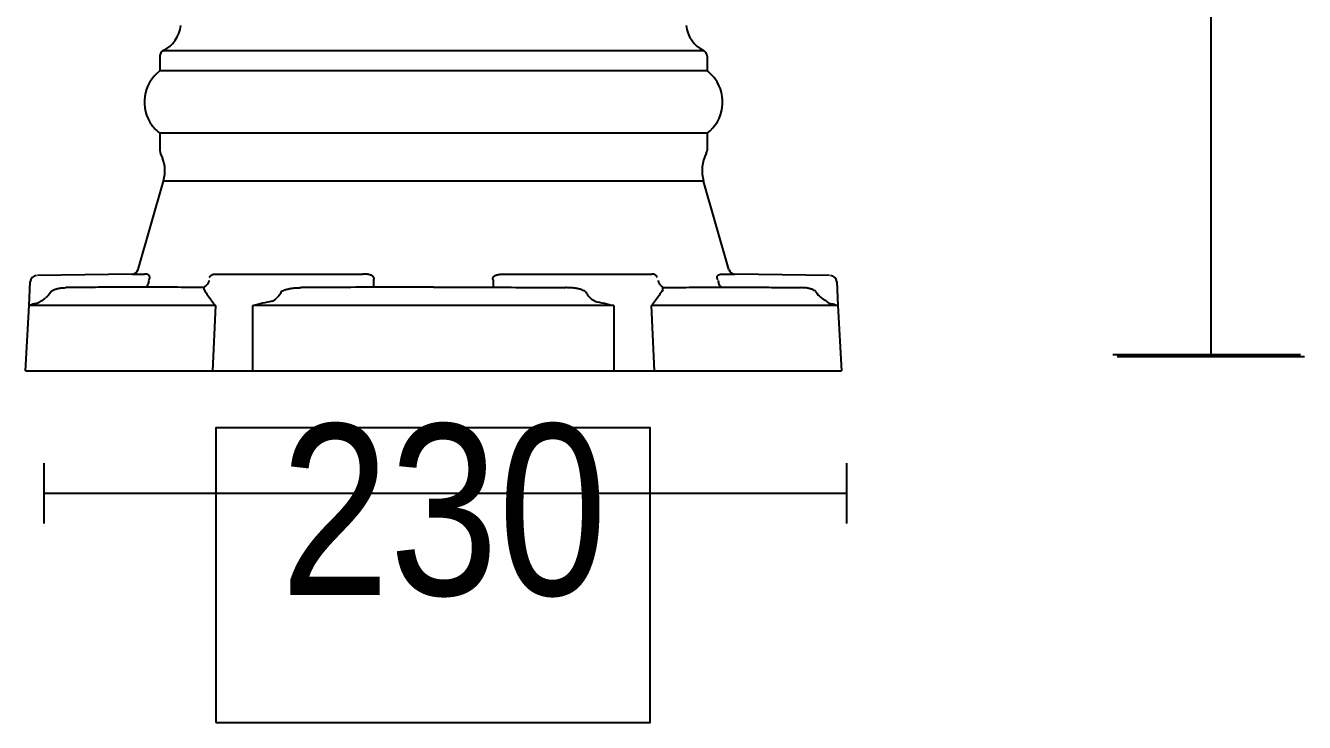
# Model space of a CAD drawing. Extents: x 0 to 84, y 1 to 469.
# Drawn here: x 0.2 to 75.1, y 0.5 to 41.4 of the extents above; entities that cross this region are included whole.
import ezdxf

# ---------------------------------------------------------------- set-up
doc = ezdxf.new("R2010")
doc.units = 0
doc.layers.add('LIVELLO_1', color=160, linetype='Continuous')
doc.styles.add('STD', font='txt')

# ---------------------------------------------------------------- blocks, each defined once
blk = doc.blocks.new('AI9-BLK1')
at = {"layer": 'LIVELLO_1', "color": 7}
for p, q in [((28.079, 23.81), (28.076, -212.768)), ((-33.495, -195.147), (-33.495, -196.005)), ((-33.289, -194.819), (-1.641, -194.819)), ((-1.438, -195.147), (-1.438, -196.005)), ((-1.438, -196.005), (-33.495, -196.005)), ((-1.438, -199.67), (-33.495, -199.67)), ((-33.495, -199.67), (-33.495, -200.675)), ((-1.438, -199.67), (-1.438, -200.675)), ((-34.77, -207.653), (-33.287, -202.47)), ((-1.643, -202.47), (-33.287, -202.47)), ((-0.158, -207.653), (-1.643, -202.47)), ((-35.117, -207.918), (-40.661, -208.012)), ((-35.117, -207.918), (-34.395, -207.918)), ((-30.258, -207.918), (-21.606, -207.918)), ((-20.975, -208.259), (-20.975, -208.69)), ((-13.955, -208.69), (-13.955, -208.259)), ((-13.328, -207.918), (-4.674, -207.918)), ((-0.534, -207.918), (0.187, -207.918)), ((5.729, -208.012), (0.187, -207.918)), ((-41.164, -209.77), (-41.091, -208.365)), ((6.16, -208.365), (6.234, -209.77)), ((-41.365, -213.587), (-41.164, -209.77)), ((-30.245, -209.77), (-41.164, -209.77)), ((-30.245, -209.77), (-30.42, -213.587)), ((-17.466, -209.77), (-28.042, -209.77)), ((-28.042, -213.587), (-28.042, -209.77)), ((-6.892, -209.77), (-17.466, -209.77)), ((-6.892, -209.77), (-6.892, -213.587)), ((-4.512, -213.587), (-4.683, -209.77)), ((6.234, -209.77), (-4.683, -209.77)), ((6.234, -209.77), (6.434, -213.587)), ((22.348, -212.628), (33.329, -212.628)), ((22.584, -212.748), (33.565, -212.748)), ((-41.365, -213.587), (-17.466, -213.587)), ((-17.466, -213.587), (6.434, -213.587)), ((-40.302, -219.003), (-40.302, -222.537)), ((6.73, -219.003), (6.73, -222.537)), ((6.73, -220.77), (-40.302, -220.77))]:
    blk.add_line(p, q, dxfattribs=at)
for points in [[(-30.907, -208.711), (-30.95, -208.711), (-30.99, -208.711)], [(-4.025, -208.711), (-3.984, -208.711), (-3.939, -208.711)]]:
    blk.add_lwpolyline(points, dxfattribs=at)
blk.add_lwpolyline([(-30.21, -234.196), (-4.768, -234.196), (-4.768, -216.934), (-30.21, -216.934)], close=True, dxfattribs=at)
for points in [[(-33.289, -194.819), (-32.721, -194.54), (-32.34, -193.986), (-32.277, -193.355)], [(-2.654, -193.355), (-2.59, -193.986), (-2.21, -194.54), (-1.641, -194.819)], [(-33.289, -194.819), (-33.413, -194.879), (-33.495, -195.011), (-33.495, -195.147)], [(-1.438, -195.147), (-1.438, -195.011), (-1.518, -194.879), (-1.641, -194.819)], [(-33.495, -200.675), (-33.495, -200.733), (-33.479, -200.795), (-33.451, -200.846)], [(-1.48, -200.846), (-1.452, -200.795), (-1.438, -200.733), (-1.438, -200.675)], [(-33.287, -202.47), (-33.131, -201.926), (-33.19, -201.344), (-33.451, -200.846)], [(-1.48, -200.846), (-1.742, -201.344), (-1.799, -201.926), (-1.643, -202.47)], [(-40.733, -208.012), (-40.923, -208.017), (-41.08, -208.172), (-41.091, -208.365)], [(-35.117, -207.918), (-34.957, -207.913), (-34.818, -207.805), (-34.77, -207.653)], [(-0.158, -207.653), (-0.113, -207.805), (0.027, -207.913), (0.187, -207.918)], [(6.16, -208.365), (6.151, -208.172), (5.993, -208.017), (5.803, -208.012)]]:
    blk.add_open_spline(points, degree=3, dxfattribs=at)
for points, knots in [([(-33.495, -196.005), (-34.504, -196.764), (-34.709, -198.198), (-33.951, -199.209), (-33.821, -199.384), (-33.668, -199.541), (-33.495, -199.67)], [0, 0, 0, 0, 1, 1, 1, 2, 2, 2, 2]), ([(-1.438, -199.67), (-0.424, -198.909), (-0.221, -197.476), (-0.978, -196.464), (-1.109, -196.291), (-1.262, -196.134), (-1.438, -196.005)], [0, 0, 0, 0, 1, 1, 1, 2, 2, 2, 2]), ([(-34.135, -208.259), (-34.123, -208.238), (-34.109, -208.22), (-34.1, -208.199), (-34.096, -208.179), (-34.085, -208.158), (-34.083, -208.137), (-34.081, -208.121), (-34.083, -208.109), (-34.083, -208.095), (-34.083, -208.084), (-34.089, -208.063), (-34.096, -208.052), (-34.098, -208.042), (-34.1, -208.038), (-34.102, -208.029), (-34.107, -208.026), (-34.112, -208.017), (-34.116, -208.012), (-34.123, -208.003), (-34.13, -208.001), (-34.135, -207.992), (-34.141, -207.987), (-34.147, -207.982), (-34.155, -207.98), (-34.161, -207.976), (-34.166, -207.966), (-34.177, -207.964), (-34.182, -207.959), (-34.19, -207.955), (-34.199, -207.953), (-34.209, -207.946), (-34.225, -207.941), (-34.232, -207.939), (-34.251, -207.934), (-34.263, -207.932), (-34.277, -207.925), (-34.294, -207.92), (-34.312, -207.92), (-34.334, -207.92), (-34.355, -207.918), (-34.374, -207.918), (-34.395, -207.918)], [0, 0, 0, 0, 1, 1, 1, 2, 2, 2, 3, 3, 3, 4, 4, 4, 5, 5, 5, 6, 6, 6, 7, 7, 7, 8, 8, 8, 9, 9, 9, 10, 10, 10, 11, 11, 11, 12, 12, 12, 13, 13, 13, 14, 14, 14, 14]), ([(-34.152, -208.303), (-34.155, -208.338), (-34.155, -208.377), (-34.161, -208.411), (-34.166, -208.446), (-34.177, -208.481), (-34.19, -208.511), (-34.204, -208.545), (-34.225, -208.577), (-34.244, -208.607), (-34.27, -208.635), (-34.303, -208.663), (-34.334, -208.69)], [0, 0, 0, 0, 1, 1, 1, 2, 2, 2, 3, 3, 3, 4, 4, 4, 4]), ([(-30.626, -208.303), (-30.635, -208.326), (-30.639, -208.347), (-30.647, -208.37), (-30.65, -208.391), (-30.654, -208.411), (-30.661, -208.432)], [0, 0, 0, 0, 1, 1, 1, 2, 2, 2, 2]), ([(-30.587, -208.116), (-30.583, -208.1), (-30.571, -208.084), (-30.56, -208.063), (-30.548, -208.052), (-30.538, -208.038), (-30.524, -208.026), (-30.517, -208.012), (-30.508, -208.003), (-30.496, -208.001), (-30.486, -207.992), (-30.477, -207.982), (-30.465, -207.976), (-30.456, -207.976), (-30.451, -207.964), (-30.443, -207.964), (-30.436, -207.959), (-30.429, -207.955), (-30.425, -207.953), (-30.413, -207.946), (-30.402, -207.941), (-30.391, -207.939), (-30.377, -207.934), (-30.366, -207.932), (-30.354, -207.925), (-30.339, -207.925), (-30.323, -207.92), (-30.309, -207.92), (-30.294, -207.918), (-30.271, -207.918), (-30.258, -207.918)], [0, 0, 0, 0, 1, 1, 1, 2, 2, 2, 3, 3, 3, 4, 4, 4, 5, 5, 5, 6, 6, 6, 7, 7, 7, 8, 8, 8, 9, 9, 9, 10, 10, 10, 10]), ([(-20.975, -208.259), (-20.964, -208.238), (-20.952, -208.218), (-20.949, -208.195), (-20.942, -208.174), (-20.942, -208.151), (-20.952, -208.13), (-20.957, -208.116), (-20.964, -208.105), (-20.975, -208.091), (-20.984, -208.077), (-20.994, -208.063), (-21.006, -208.052), (-21.015, -208.042), (-21.027, -208.038), (-21.036, -208.029), (-21.045, -208.026), (-21.058, -208.017), (-21.07, -208.012), (-21.083, -208.003), (-21.095, -208.001), (-21.11, -207.992), (-21.124, -207.987), (-21.135, -207.982), (-21.15, -207.98), (-21.166, -207.976), (-21.178, -207.966), (-21.194, -207.964), (-21.209, -207.959), (-21.225, -207.955), (-21.239, -207.953), (-21.263, -207.946), (-21.286, -207.941), (-21.313, -207.939), (-21.334, -207.934), (-21.363, -207.932), (-21.386, -207.925), (-21.421, -207.92), (-21.457, -207.92), (-21.487, -207.92), (-21.53, -207.918), (-21.568, -207.918), (-21.606, -207.918)], [0, 0, 0, 0, 1, 1, 1, 2, 2, 2, 3, 3, 3, 4, 4, 4, 5, 5, 5, 6, 6, 6, 7, 7, 7, 8, 8, 8, 9, 9, 9, 10, 10, 10, 11, 11, 11, 12, 12, 12, 13, 13, 13, 14, 14, 14, 14]), ([(-13.955, -208.259), (-13.966, -208.238), (-13.979, -208.218), (-13.986, -208.195), (-13.989, -208.174), (-13.989, -208.151), (-13.979, -208.13), (-13.975, -208.116), (-13.966, -208.105), (-13.955, -208.091), (-13.946, -208.077), (-13.937, -208.063), (-13.925, -208.052), (-13.913, -208.042), (-13.903, -208.038), (-13.894, -208.029), (-13.883, -208.026), (-13.873, -208.017), (-13.861, -208.012), (-13.847, -208.003), (-13.835, -208.001), (-13.821, -207.992), (-13.806, -207.987), (-13.795, -207.982), (-13.781, -207.98), (-13.764, -207.976), (-13.75, -207.966), (-13.738, -207.964), (-13.722, -207.959), (-13.705, -207.955), (-13.691, -207.953), (-13.668, -207.946), (-13.644, -207.941), (-13.621, -207.939), (-13.594, -207.934), (-13.571, -207.932), (-13.545, -207.925), (-13.509, -207.92), (-13.474, -207.92), (-13.441, -207.92), (-13.403, -207.918), (-13.362, -207.918), (-13.328, -207.918)], [0, 0, 0, 0, 1, 1, 1, 2, 2, 2, 3, 3, 3, 4, 4, 4, 5, 5, 5, 6, 6, 6, 7, 7, 7, 8, 8, 8, 9, 9, 9, 10, 10, 10, 11, 11, 11, 12, 12, 12, 13, 13, 13, 14, 14, 14, 14]), ([(-4.34, -208.116), (-4.35, -208.1), (-4.359, -208.084), (-4.372, -208.063), (-4.383, -208.052), (-4.392, -208.038), (-4.406, -208.026), (-4.413, -208.012), (-4.426, -208.003), (-4.437, -208.001), (-4.444, -207.992), (-4.453, -207.982), (-4.465, -207.976), (-4.473, -207.976), (-4.48, -207.964), (-4.487, -207.964), (-4.492, -207.959), (-4.501, -207.955), (-4.505, -207.953), (-4.518, -207.946), (-4.53, -207.941), (-4.541, -207.939), (-4.553, -207.934), (-4.565, -207.932), (-4.575, -207.925), (-4.591, -207.925), (-4.605, -207.92), (-4.622, -207.92), (-4.64, -207.918), (-4.659, -207.918), (-4.674, -207.918)], [0, 0, 0, 0, 1, 1, 1, 2, 2, 2, 3, 3, 3, 4, 4, 4, 5, 5, 5, 6, 6, 6, 7, 7, 7, 8, 8, 8, 9, 9, 9, 10, 10, 10, 10]), ([(-4.305, -208.303), (-4.298, -208.326), (-4.293, -208.347), (-4.289, -208.37), (-4.282, -208.391), (-4.275, -208.411), (-4.27, -208.432)], [0, 0, 0, 0, 1, 1, 1, 2, 2, 2, 2]), ([(-0.793, -208.259), (-0.807, -208.238), (-0.821, -208.22), (-0.831, -208.199), (-0.84, -208.179), (-0.845, -208.158), (-0.847, -208.137), (-0.847, -208.121), (-0.847, -208.109), (-0.847, -208.095), (-0.847, -208.084), (-0.843, -208.063), (-0.836, -208.052), (-0.836, -208.042), (-0.831, -208.038), (-0.826, -208.029), (-0.821, -208.026), (-0.818, -208.017), (-0.814, -208.012), (-0.807, -208.003), (-0.802, -208.001), (-0.793, -207.992), (-0.791, -207.987), (-0.784, -207.982), (-0.777, -207.98), (-0.769, -207.976), (-0.764, -207.966), (-0.755, -207.964), (-0.748, -207.959), (-0.739, -207.955), (-0.732, -207.953), (-0.722, -207.946), (-0.705, -207.941), (-0.696, -207.939), (-0.68, -207.934), (-0.67, -207.932), (-0.654, -207.925), (-0.637, -207.92), (-0.618, -207.92), (-0.597, -207.92), (-0.575, -207.918), (-0.554, -207.918), (-0.534, -207.918)], [0, 0, 0, 0, 1, 1, 1, 2, 2, 2, 3, 3, 3, 4, 4, 4, 5, 5, 5, 6, 6, 6, 7, 7, 7, 8, 8, 8, 9, 9, 9, 10, 10, 10, 11, 11, 11, 12, 12, 12, 13, 13, 13, 14, 14, 14, 14]), ([(-0.779, -208.303), (-0.779, -208.338), (-0.773, -208.377), (-0.769, -208.411), (-0.764, -208.446), (-0.753, -208.481), (-0.743, -208.511), (-0.727, -208.545), (-0.705, -208.577), (-0.685, -208.607), (-0.66, -208.635), (-0.627, -208.663), (-0.597, -208.69)], [0, 0, 0, 0, 1, 1, 1, 2, 2, 2, 3, 3, 3, 4, 4, 4, 4]), ([(-39.868, -208.949), (-39.915, -209.018), (-39.96, -209.085), (-40.016, -209.152), (-40.071, -209.21), (-40.134, -209.267), (-40.194, -209.318)], [0, 0, 0, 0, 1, 1, 1, 2, 2, 2, 2]), ([(-39.868, -208.949), (-39.837, -208.924), (-39.804, -208.893), (-39.771, -208.873), (-39.737, -208.852), (-39.7, -208.836), (-39.667, -208.824), (-39.638, -208.815), (-39.613, -208.806), (-39.584, -208.799), (-39.556, -208.785), (-39.53, -208.78), (-39.502, -208.771), (-39.466, -208.769), (-39.435, -208.76), (-39.399, -208.748), (-39.37, -208.744), (-39.334, -208.741), (-39.3, -208.732), (-39.253, -208.727), (-39.207, -208.72), (-39.162, -208.72), (-39.1, -208.716), (-39.048, -208.716), (-38.998, -208.711)], [0, 0, 0, 0, 1, 1, 1, 2, 2, 2, 3, 3, 3, 4, 4, 4, 5, 5, 5, 6, 6, 6, 7, 7, 7, 8, 8, 8, 8]), ([(-34.334, -208.69), (-34.632, -208.684), (-34.932, -208.684), (-35.229, -208.69), (-35.229, -208.69), (-36.16, -208.69), (-36.16, -208.69), (-36.584, -208.69), (-37.01, -208.695), (-37.432, -208.697), (-37.957, -208.702), (-38.477, -208.707), (-38.998, -208.711)], [0, 0, 0, 0, 1, 1, 1, 2, 2, 2, 3, 3, 3, 4, 4, 4, 4]), ([(-30.99, -208.711), (-31.549, -208.702), (-32.106, -208.697), (-32.665, -208.695), (-33.219, -208.69), (-33.776, -208.69), (-34.334, -208.69)], [0, 0, 0, 0, 1, 1, 1, 2, 2, 2, 2]), ([(-30.661, -208.432), (-30.695, -208.485), (-30.725, -208.531), (-30.767, -208.577), (-30.81, -208.624), (-30.867, -208.663), (-30.918, -208.702)], [0, 0, 0, 0, 1, 1, 1, 2, 2, 2, 2]), ([(-30.895, -208.852), (-30.898, -208.831), (-30.902, -208.806), (-30.902, -208.785), (-30.909, -208.76), (-30.909, -208.732), (-30.907, -208.711)], [0, 0, 0, 0, 1, 1, 1, 2, 2, 2, 2]), ([(-30.895, -208.852), (-30.754, -209.064), (-30.614, -209.276), (-30.465, -209.475), (-30.391, -209.574), (-30.321, -209.675), (-30.245, -209.77)], [0, 0, 0, 0, 1, 1, 1, 2, 2, 2, 2]), ([(-26.379, -208.949), (-26.417, -209.016), (-26.45, -209.085), (-26.495, -209.145), (-26.539, -209.21), (-26.591, -209.267), (-26.646, -209.318)], [0, 0, 0, 0, 1, 1, 1, 2, 2, 2, 2]), ([(-26.379, -208.949), (-26.332, -208.919), (-26.289, -208.889), (-26.242, -208.873), (-26.202, -208.85), (-26.154, -208.836), (-26.109, -208.824), (-26.072, -208.81), (-26.039, -208.806), (-26.003, -208.799), (-25.965, -208.785), (-25.931, -208.78), (-25.895, -208.771), (-25.85, -208.769), (-25.805, -208.76), (-25.758, -208.748), (-25.715, -208.744), (-25.67, -208.741), (-25.623, -208.732), (-25.562, -208.727), (-25.496, -208.72), (-25.432, -208.72), (-25.361, -208.716), (-25.288, -208.716), (-25.217, -208.711)], [0, 0, 0, 0, 1, 1, 1, 2, 2, 2, 3, 3, 3, 4, 4, 4, 5, 5, 5, 6, 6, 6, 7, 7, 7, 8, 8, 8, 8]), ([(-20.975, -208.69), (-21.681, -208.695), (-22.39, -208.695), (-23.096, -208.702), (-23.802, -208.702), (-24.509, -208.707), (-25.217, -208.711)], [0, 0, 0, 0, 1, 1, 1, 2, 2, 2, 2]), ([(-17.466, -208.684), (-17.466, -208.684), (-17.466, -208.684), (-17.466, -208.684), (-17.466, -208.684), (-17.468, -208.684), (-17.468, -208.684), (-17.468, -208.684), (-17.47, -208.684), (-17.47, -208.684), (-17.47, -208.684), (-17.473, -208.684), (-17.473, -208.684), (-17.473, -208.684), (-17.475, -208.684), (-17.475, -208.684), (-17.475, -208.684), (-17.48, -208.684), (-17.48, -208.684), (-17.48, -208.684), (-17.482, -208.684), (-17.482, -208.684), (-17.482, -208.684), (-17.486, -208.684), (-17.486, -208.684), (-17.486, -208.684), (-17.491, -208.684), (-17.491, -208.684), (-17.491, -208.684), (-17.496, -208.684), (-17.496, -208.684), (-17.496, -208.684), (-17.503, -208.684), (-17.503, -208.684), (-17.503, -208.684), (-17.513, -208.684), (-17.513, -208.684), (-17.513, -208.684), (-17.518, -208.684), (-17.518, -208.684), (-17.518, -208.684), (-17.527, -208.684), (-17.527, -208.684), (-17.527, -208.684), (-17.531, -208.684), (-17.531, -208.684), (-17.531, -208.684), (-17.541, -208.684), (-17.541, -208.684), (-17.541, -208.684), (-17.548, -208.684), (-17.548, -208.684), (-17.548, -208.684), (-17.558, -208.684), (-17.558, -208.684), (-17.558, -208.684), (-17.567, -208.684), (-17.567, -208.684), (-17.567, -208.684), (-17.579, -208.684), (-17.579, -208.684), (-17.579, -208.684), (-17.586, -208.684), (-17.586, -208.684), (-17.586, -208.684), (-17.595, -208.684), (-17.595, -208.684), (-17.595, -208.684), (-17.605, -208.684), (-17.605, -208.684), (-17.605, -208.684), (-17.619, -208.684), (-17.619, -208.684), (-17.619, -208.684), (-17.633, -208.684), (-17.633, -208.684), (-17.633, -208.684), (-17.642, -208.684), (-17.642, -208.684), (-17.642, -208.684), (-17.651, -208.684), (-17.651, -208.684), (-17.651, -208.684), (-17.664, -208.684), (-17.664, -208.684), (-17.664, -208.684), (-17.678, -208.684), (-17.678, -208.684), (-17.678, -208.684), (-17.689, -208.684), (-17.689, -208.684), (-17.689, -208.684), (-17.704, -208.684), (-17.704, -208.684), (-17.704, -208.684), (-17.718, -208.684), (-17.718, -208.684), (-17.718, -208.684), (-17.73, -208.684), (-17.73, -208.684), (-17.73, -208.684), (-17.746, -208.684), (-17.746, -208.684), (-17.746, -208.684), (-17.761, -208.684), (-17.761, -208.684), (-17.761, -208.684), (-17.772, -208.684), (-17.772, -208.684), (-17.772, -208.684), (-17.789, -208.684), (-17.789, -208.684), (-17.789, -208.684), (-17.804, -208.684), (-17.804, -208.684), (-17.804, -208.684), (-17.82, -208.684), (-17.82, -208.684), (-17.82, -208.684), (-17.831, -208.684), (-17.831, -208.684), (-17.831, -208.684), (-17.847, -208.684), (-17.847, -208.684), (-17.847, -208.684), (-17.865, -208.684), (-17.865, -208.684), (-17.865, -208.684), (-17.876, -208.684), (-17.876, -208.684), (-17.876, -208.684), (-17.892, -208.684), (-17.892, -208.684), (-17.892, -208.684), (-17.907, -208.684), (-17.907, -208.684), (-17.907, -208.684), (-17.923, -208.684), (-17.923, -208.684), (-17.923, -208.684), (-17.942, -208.684), (-17.942, -208.684), (-17.942, -208.684), (-17.957, -208.684), (-17.957, -208.684), (-17.957, -208.684), (-17.973, -208.684), (-17.973, -208.684), (-17.973, -208.684), (-17.989, -208.684), (-17.989, -208.684), (-17.989, -208.684), (-18.006, -208.684), (-18.006, -208.684), (-18.006, -208.684), (-18.023, -208.684), (-18.023, -208.684), (-18.023, -208.684), (-18.037, -208.684), (-18.037, -208.684), (-18.037, -208.684), (-18.054, -208.684), (-18.054, -208.684), (-18.054, -208.684), (-18.068, -208.684), (-18.068, -208.684), (-18.068, -208.684), (-18.086, -208.684), (-18.086, -208.684), (-18.086, -208.684), (-18.103, -208.684), (-18.103, -208.684), (-18.103, -208.684), (-18.12, -208.684), (-18.12, -208.684), (-18.12, -208.684), (-18.136, -208.684), (-18.136, -208.684), (-18.136, -208.684), (-18.153, -208.684), (-18.153, -208.684), (-18.153, -208.684), (-18.167, -208.684), (-18.167, -208.684), (-18.167, -208.684), (-18.221, -208.684), (-18.221, -208.684), (-18.221, -208.684), (-18.273, -208.684), (-18.273, -208.684), (-18.273, -208.684), (-18.323, -208.684), (-18.323, -208.684), (-18.323, -208.684), (-18.372, -208.684), (-18.372, -208.684), (-18.372, -208.684), (-18.424, -208.684), (-18.424, -208.684), (-18.438, -208.684), (-18.455, -208.69), (-18.471, -208.69), (-18.471, -208.69), (-18.521, -208.69), (-18.521, -208.69), (-18.521, -208.69), (-18.57, -208.69), (-18.57, -208.69), (-18.57, -208.69), (-18.62, -208.69), (-18.62, -208.69), (-18.62, -208.69), (-18.667, -208.69), (-18.667, -208.69), (-18.667, -208.69), (-18.717, -208.69), (-18.717, -208.69), (-18.717, -208.69), (-18.767, -208.69), (-18.767, -208.69), (-18.767, -208.69), (-18.814, -208.69), (-18.814, -208.69), (-18.814, -208.69), (-18.859, -208.69), (-18.859, -208.69), (-18.859, -208.69), (-18.913, -208.69), (-18.913, -208.69), (-18.913, -208.69), (-18.96, -208.69), (-18.96, -208.69), (-18.96, -208.69), (-19.005, -208.69), (-19.005, -208.69), (-19.005, -208.69), (-19.057, -208.69), (-19.057, -208.69), (-19.057, -208.69), (-19.104, -208.69), (-19.104, -208.69), (-19.104, -208.69), (-19.154, -208.69), (-19.154, -208.69), (-19.154, -208.69), (-19.206, -208.69), (-19.206, -208.69), (-19.206, -208.69), (-19.253, -208.69), (-19.253, -208.69), (-19.253, -208.69), (-19.303, -208.69), (-19.303, -208.69), (-19.303, -208.69), (-19.355, -208.69), (-19.355, -208.69), (-19.355, -208.69), (-19.404, -208.69), (-19.404, -208.69), (-19.404, -208.69), (-19.456, -208.69), (-19.456, -208.69), (-19.456, -208.69), (-19.485, -208.69), (-19.485, -208.69), (-19.485, -208.69), (-19.51, -208.69), (-19.51, -208.69), (-19.51, -208.69), (-19.539, -208.69), (-19.539, -208.69), (-19.539, -208.69), (-19.569, -208.69), (-19.569, -208.69), (-19.569, -208.69), (-19.596, -208.69), (-19.596, -208.69), (-19.596, -208.69), (-19.627, -208.69), (-19.627, -208.69), (-19.627, -208.69), (-19.652, -208.69), (-19.652, -208.69), (-19.652, -208.69), (-19.683, -208.69), (-19.683, -208.69), (-19.683, -208.69), (-19.706, -208.69), (-19.706, -208.69), (-19.706, -208.69), (-19.738, -208.69), (-19.738, -208.69), (-19.738, -208.69), (-19.768, -208.69), (-19.768, -208.69), (-19.768, -208.69), (-19.794, -208.69), (-19.794, -208.69), (-19.794, -208.69), (-19.823, -208.69), (-19.823, -208.69), (-19.823, -208.69), (-19.851, -208.69), (-19.851, -208.69), (-19.851, -208.69), (-19.882, -208.69), (-19.882, -208.69), (-19.882, -208.69), (-19.909, -208.69), (-19.909, -208.69), (-19.909, -208.69), (-19.938, -208.69), (-19.938, -208.69), (-19.938, -208.69), (-19.967, -208.69), (-19.967, -208.69), (-19.967, -208.69), (-19.995, -208.69), (-19.995, -208.69), (-19.995, -208.69), (-20.021, -208.69), (-20.021, -208.69), (-20.021, -208.69), (-20.054, -208.69), (-20.054, -208.69), (-20.054, -208.69), (-20.078, -208.69), (-20.078, -208.69), (-20.078, -208.69), (-20.108, -208.69), (-20.108, -208.69), (-20.108, -208.69), (-20.137, -208.69), (-20.137, -208.69), (-20.137, -208.69), (-20.163, -208.69), (-20.163, -208.69), (-20.163, -208.69), (-20.191, -208.69), (-20.191, -208.69), (-20.191, -208.69), (-20.22, -208.69), (-20.22, -208.69), (-20.22, -208.69), (-20.245, -208.69), (-20.245, -208.69), (-20.245, -208.69), (-20.272, -208.69), (-20.272, -208.69), (-20.272, -208.69), (-20.299, -208.69), (-20.299, -208.69), (-20.299, -208.69), (-20.326, -208.69), (-20.326, -208.69), (-20.326, -208.69), (-20.351, -208.69), (-20.351, -208.69), (-20.351, -208.69), (-20.378, -208.69), (-20.378, -208.69), (-20.378, -208.69), (-20.403, -208.69), (-20.403, -208.69), (-20.403, -208.69), (-20.43, -208.69), (-20.43, -208.69), (-20.43, -208.69), (-20.455, -208.69), (-20.455, -208.69), (-20.455, -208.69), (-20.479, -208.69), (-20.479, -208.69), (-20.479, -208.69), (-20.508, -208.69), (-20.508, -208.69), (-20.508, -208.69), (-20.531, -208.69), (-20.531, -208.69), (-20.531, -208.69), (-20.554, -208.69), (-20.554, -208.69), (-20.554, -208.69), (-20.578, -208.69), (-20.578, -208.69), (-20.578, -208.69), (-20.604, -208.69), (-20.604, -208.69), (-20.604, -208.69), (-20.626, -208.69), (-20.626, -208.69), (-20.626, -208.69), (-20.649, -208.69), (-20.649, -208.69), (-20.649, -208.69), (-20.671, -208.69), (-20.671, -208.69), (-20.671, -208.69), (-20.694, -208.69), (-20.694, -208.69), (-20.694, -208.69), (-20.718, -208.69), (-20.718, -208.69), (-20.718, -208.69), (-20.736, -208.69), (-20.736, -208.69), (-20.736, -208.69), (-20.758, -208.69), (-20.758, -208.69), (-20.758, -208.69), (-20.779, -208.69), (-20.779, -208.69), (-20.779, -208.69), (-20.8, -208.69), (-20.8, -208.69), (-20.8, -208.69), (-20.819, -208.69), (-20.819, -208.69), (-20.819, -208.69), (-20.838, -208.69), (-20.838, -208.69), (-20.838, -208.69), (-20.857, -208.69), (-20.857, -208.69), (-20.857, -208.69), (-20.876, -208.69), (-20.876, -208.69), (-20.876, -208.69), (-20.892, -208.69), (-20.892, -208.69), (-20.892, -208.69), (-20.912, -208.69), (-20.912, -208.69), (-20.912, -208.69), (-20.928, -208.69), (-20.928, -208.69), (-20.928, -208.69), (-20.942, -208.69), (-20.942, -208.69), (-20.942, -208.69), (-20.957, -208.69), (-20.957, -208.69), (-20.957, -208.69), (-20.975, -208.69), (-20.975, -208.69)], [0, 0, 0, 0, 1, 1, 1, 2, 2, 2, 3, 3, 3, 4, 4, 4, 5, 5, 5, 6, 6, 6, 7, 7, 7, 8, 8, 8, 9, 9, 9, 10, 10, 10, 11, 11, 11, 12, 12, 12, 13, 13, 13, 14, 14, 14, 15, 15, 15, 16, 16, 16, 17, 17, 17, 18, 18, 18, 19, 19, 19, 20, 20, 20, 21, 21, 21, 22, 22, 22, 23, 23, 23, 24, 24, 24, 25, 25, 25, 26, 26, 26, 27, 27, 27, 28, 28, 28, 29, 29, 29, 30, 30, 30, 31, 31, 31, 32, 32, 32, 33, 33, 33, 34, 34, 34, 35, 35, 35, 36, 36, 36, 37, 37, 37, 38, 38, 38, 39, 39, 39, 40, 40, 40, 41, 41, 41, 42, 42, 42, 43, 43, 43, 44, 44, 44, 45, 45, 45, 46, 46, 46, 47, 47, 47, 48, 48, 48, 49, 49, 49, 50, 50, 50, 51, 51, 51, 52, 52, 52, 53, 53, 53, 54, 54, 54, 55, 55, 55, 56, 56, 56, 57, 57, 57, 58, 58, 58, 59, 59, 59, 60, 60, 60, 61, 61, 61, 62, 62, 62, 63, 63, 63, 64, 64, 64, 65, 65, 65, 66, 66, 66, 67, 67, 67, 68, 68, 68, 69, 69, 69, 70, 70, 70, 71, 71, 71, 72, 72, 72, 73, 73, 73, 74, 74, 74, 75, 75, 75, 76, 76, 76, 77, 77, 77, 78, 78, 78, 79, 79, 79, 80, 80, 80, 81, 81, 81, 82, 82, 82, 83, 83, 83, 84, 84, 84, 85, 85, 85, 86, 86, 86, 87, 87, 87, 88, 88, 88, 89, 89, 89, 90, 90, 90, 91, 91, 91, 92, 92, 92, 93, 93, 93, 94, 94, 94, 95, 95, 95, 96, 96, 96, 97, 97, 97, 98, 98, 98, 99, 99, 99, 100, 100, 100, 101, 101, 101, 102, 102, 102, 103, 103, 103, 104, 104, 104, 105, 105, 105, 106, 106, 106, 107, 107, 107, 108, 108, 108, 109, 109, 109, 110, 110, 110, 111, 111, 111, 112, 112, 112, 113, 113, 113, 114, 114, 114, 115, 115, 115, 116, 116, 116, 117, 117, 117, 118, 118, 118, 119, 119, 119, 120, 120, 120, 121, 121, 121, 122, 122, 122, 123, 123, 123, 124, 124, 124, 125, 125, 125, 126, 126, 126, 127, 127, 127, 128, 128, 128, 129, 129, 129, 130, 130, 130, 131, 131, 131, 132, 132, 132, 133, 133, 133, 134, 134, 134, 135, 135, 135, 136, 136, 136, 137, 137, 137, 138, 138, 138, 139, 139, 139, 140, 140, 140, 141, 141, 141, 142, 142, 142, 143, 143, 143, 144, 144, 144, 145, 145, 145, 146, 146, 146, 147, 147, 147, 148, 148, 148, 148]), ([(-17.466, -208.684), (-17.466, -208.684), (-17.466, -208.684), (-17.466, -208.684), (-17.466, -208.684), (-17.463, -208.684), (-17.463, -208.684), (-17.463, -208.684), (-17.461, -208.684), (-17.461, -208.684), (-17.461, -208.684), (-17.453, -208.684), (-17.453, -208.684), (-17.453, -208.684), (-17.451, -208.684), (-17.451, -208.684), (-17.451, -208.684), (-17.448, -208.684), (-17.448, -208.684), (-17.448, -208.684), (-17.444, -208.684), (-17.444, -208.684), (-17.444, -208.684), (-17.439, -208.684), (-17.439, -208.684), (-17.439, -208.684), (-17.435, -208.684), (-17.435, -208.684), (-17.435, -208.684), (-17.428, -208.684), (-17.428, -208.684), (-17.428, -208.684), (-17.421, -208.684), (-17.421, -208.684), (-17.421, -208.684), (-17.416, -208.684), (-17.416, -208.684), (-17.416, -208.684), (-17.409, -208.684), (-17.409, -208.684), (-17.409, -208.684), (-17.397, -208.684), (-17.397, -208.684), (-17.397, -208.684), (-17.392, -208.684), (-17.392, -208.684), (-17.392, -208.684), (-17.383, -208.684), (-17.383, -208.684), (-17.383, -208.684), (-17.373, -208.684), (-17.373, -208.684), (-17.373, -208.684), (-17.364, -208.684), (-17.364, -208.684), (-17.364, -208.684), (-17.356, -208.684), (-17.356, -208.684), (-17.356, -208.684), (-17.345, -208.684), (-17.345, -208.684), (-17.345, -208.684), (-17.338, -208.684), (-17.338, -208.684), (-17.338, -208.684), (-17.324, -208.684), (-17.324, -208.684), (-17.324, -208.684), (-17.312, -208.684), (-17.312, -208.684), (-17.312, -208.684), (-17.3, -208.684), (-17.3, -208.684), (-17.3, -208.684), (-17.288, -208.684), (-17.288, -208.684), (-17.288, -208.684), (-17.279, -208.684), (-17.279, -208.684), (-17.279, -208.684), (-17.265, -208.684), (-17.265, -208.684), (-17.265, -208.684), (-17.252, -208.684), (-17.252, -208.684), (-17.252, -208.684), (-17.243, -208.684), (-17.243, -208.684), (-17.243, -208.684), (-17.227, -208.684), (-17.227, -208.684), (-17.227, -208.684), (-17.213, -208.684), (-17.213, -208.684), (-17.213, -208.684), (-17.201, -208.684), (-17.201, -208.684), (-17.201, -208.684), (-17.182, -208.684), (-17.182, -208.684), (-17.182, -208.684), (-17.171, -208.684), (-17.171, -208.684), (-17.171, -208.684), (-17.156, -208.684), (-17.156, -208.684), (-17.156, -208.684), (-17.142, -208.684), (-17.142, -208.684), (-17.142, -208.684), (-17.128, -208.684), (-17.128, -208.684), (-17.128, -208.684), (-17.114, -208.684), (-17.114, -208.684), (-17.114, -208.684), (-17.099, -208.684), (-17.099, -208.684), (-17.099, -208.684), (-17.085, -208.684), (-17.085, -208.684), (-17.085, -208.684), (-17.071, -208.684), (-17.071, -208.684), (-17.071, -208.684), (-17.052, -208.684), (-17.052, -208.684), (-17.052, -208.684), (-17.038, -208.684), (-17.038, -208.684), (-17.038, -208.684), (-17.024, -208.684), (-17.024, -208.684), (-17.024, -208.684), (-17.007, -208.684), (-17.007, -208.684), (-17.007, -208.684), (-16.993, -208.684), (-16.993, -208.684), (-16.993, -208.684), (-16.974, -208.684), (-16.974, -208.684), (-16.974, -208.684), (-16.957, -208.684), (-16.957, -208.684), (-16.957, -208.684), (-16.941, -208.684), (-16.941, -208.684), (-16.941, -208.684), (-16.922, -208.684), (-16.922, -208.684), (-16.922, -208.684), (-16.907, -208.684), (-16.907, -208.684), (-16.907, -208.684), (-16.894, -208.684), (-16.894, -208.684), (-16.894, -208.684), (-16.878, -208.684), (-16.878, -208.684), (-16.878, -208.684), (-16.863, -208.684), (-16.863, -208.684), (-16.863, -208.684), (-16.844, -208.684), (-16.844, -208.684), (-16.844, -208.684), (-16.83, -208.684), (-16.83, -208.684), (-16.83, -208.684), (-16.811, -208.684), (-16.811, -208.684), (-16.811, -208.684), (-16.792, -208.684), (-16.792, -208.684), (-16.792, -208.684), (-16.778, -208.684), (-16.778, -208.684), (-16.778, -208.684), (-16.761, -208.684), (-16.761, -208.684), (-16.761, -208.684), (-16.709, -208.684), (-16.709, -208.684), (-16.709, -208.684), (-16.657, -208.684), (-16.657, -208.684), (-16.657, -208.684), (-16.608, -208.684), (-16.608, -208.684), (-16.608, -208.684), (-16.558, -208.684), (-16.558, -208.684), (-16.558, -208.684), (-16.506, -208.684), (-16.506, -208.684), (-16.492, -208.684), (-16.476, -208.69), (-16.461, -208.69), (-16.461, -208.69), (-16.409, -208.69), (-16.409, -208.69), (-16.409, -208.69), (-16.362, -208.69), (-16.362, -208.69), (-16.362, -208.69), (-16.308, -208.69), (-16.308, -208.69), (-16.308, -208.69), (-16.263, -208.69), (-16.263, -208.69), (-16.263, -208.69), (-16.216, -208.69), (-16.216, -208.69), (-16.216, -208.69), (-16.164, -208.69), (-16.164, -208.69), (-16.164, -208.69), (-16.116, -208.69), (-16.116, -208.69), (-16.116, -208.69), (-16.069, -208.69), (-16.069, -208.69), (-16.069, -208.69), (-16.02, -208.69), (-16.02, -208.69), (-16.02, -208.69), (-15.97, -208.69), (-15.97, -208.69), (-15.97, -208.69), (-15.925, -208.69), (-15.925, -208.69), (-15.925, -208.69), (-15.875, -208.69), (-15.875, -208.69), (-15.875, -208.69), (-15.823, -208.69), (-15.823, -208.69), (-15.823, -208.69), (-15.776, -208.69), (-15.776, -208.69), (-15.776, -208.69), (-15.724, -208.69), (-15.724, -208.69), (-15.724, -208.69), (-15.677, -208.69), (-15.677, -208.69), (-15.677, -208.69), (-15.627, -208.69), (-15.627, -208.69), (-15.627, -208.69), (-15.575, -208.69), (-15.575, -208.69), (-15.575, -208.69), (-15.526, -208.69), (-15.526, -208.69), (-15.526, -208.69), (-15.476, -208.69), (-15.476, -208.69), (-15.476, -208.69), (-15.446, -208.69), (-15.446, -208.69), (-15.446, -208.69), (-15.42, -208.69), (-15.42, -208.69), (-15.42, -208.69), (-15.394, -208.69), (-15.394, -208.69), (-15.394, -208.69), (-15.361, -208.69), (-15.361, -208.69), (-15.361, -208.69), (-15.334, -208.69), (-15.334, -208.69), (-15.334, -208.69), (-15.307, -208.69), (-15.307, -208.69), (-15.307, -208.69), (-15.278, -208.69), (-15.278, -208.69), (-15.278, -208.69), (-15.25, -208.69), (-15.25, -208.69), (-15.25, -208.69), (-15.221, -208.69), (-15.221, -208.69), (-15.221, -208.69), (-15.19, -208.69), (-15.19, -208.69), (-15.19, -208.69), (-15.163, -208.69), (-15.163, -208.69), (-15.163, -208.69), (-15.136, -208.69), (-15.136, -208.69), (-15.136, -208.69), (-15.108, -208.69), (-15.108, -208.69), (-15.108, -208.69), (-15.077, -208.69), (-15.077, -208.69), (-15.077, -208.69), (-15.05, -208.69), (-15.05, -208.69), (-15.05, -208.69), (-15.023, -208.69), (-15.023, -208.69), (-15.023, -208.69), (-14.992, -208.69), (-14.992, -208.69), (-14.992, -208.69), (-14.967, -208.69), (-14.967, -208.69), (-14.967, -208.69), (-14.936, -208.69), (-14.936, -208.69), (-14.936, -208.69), (-14.91, -208.69), (-14.91, -208.69), (-14.91, -208.69), (-14.879, -208.69), (-14.879, -208.69), (-14.879, -208.69), (-14.851, -208.69), (-14.851, -208.69), (-14.851, -208.69), (-14.825, -208.69), (-14.825, -208.69), (-14.825, -208.69), (-14.794, -208.69), (-14.794, -208.69), (-14.794, -208.69), (-14.768, -208.69), (-14.768, -208.69), (-14.768, -208.69), (-14.742, -208.69), (-14.742, -208.69), (-14.742, -208.69), (-14.714, -208.69), (-14.714, -208.69), (-14.714, -208.69), (-14.683, -208.69), (-14.683, -208.69), (-14.683, -208.69), (-14.66, -208.69), (-14.66, -208.69), (-14.66, -208.69), (-14.631, -208.69), (-14.631, -208.69), (-14.631, -208.69), (-14.606, -208.69), (-14.606, -208.69), (-14.606, -208.69), (-14.577, -208.69), (-14.577, -208.69), (-14.577, -208.69), (-14.55, -208.69), (-14.55, -208.69), (-14.55, -208.69), (-14.525, -208.69), (-14.525, -208.69), (-14.525, -208.69), (-14.501, -208.69), (-14.501, -208.69), (-14.501, -208.69), (-14.475, -208.69), (-14.475, -208.69), (-14.475, -208.69), (-14.449, -208.69), (-14.449, -208.69), (-14.449, -208.69), (-14.423, -208.69), (-14.423, -208.69), (-14.423, -208.69), (-14.397, -208.69), (-14.397, -208.69), (-14.397, -208.69), (-14.378, -208.69), (-14.378, -208.69), (-14.378, -208.69), (-14.352, -208.69), (-14.352, -208.69), (-14.352, -208.69), (-14.329, -208.69), (-14.329, -208.69), (-14.329, -208.69), (-14.305, -208.69), (-14.305, -208.69), (-14.305, -208.69), (-14.281, -208.69), (-14.281, -208.69), (-14.281, -208.69), (-14.261, -208.69), (-14.261, -208.69), (-14.261, -208.69), (-14.237, -208.69), (-14.237, -208.69), (-14.237, -208.69), (-14.216, -208.69), (-14.216, -208.69), (-14.216, -208.69), (-14.196, -208.69), (-14.196, -208.69), (-14.196, -208.69), (-14.173, -208.69), (-14.173, -208.69), (-14.173, -208.69), (-14.151, -208.69), (-14.151, -208.69), (-14.151, -208.69), (-14.133, -208.69), (-14.133, -208.69), (-14.133, -208.69), (-14.112, -208.69), (-14.112, -208.69), (-14.112, -208.69), (-14.09, -208.69), (-14.09, -208.69), (-14.09, -208.69), (-14.074, -208.69), (-14.074, -208.69), (-14.074, -208.69), (-14.054, -208.69), (-14.054, -208.69), (-14.054, -208.69), (-14.04, -208.69), (-14.04, -208.69), (-14.04, -208.69), (-14.02, -208.69), (-14.02, -208.69), (-14.02, -208.69), (-14.002, -208.69), (-14.002, -208.69), (-14.002, -208.69), (-13.989, -208.69), (-13.989, -208.69), (-13.989, -208.69), (-13.972, -208.69), (-13.972, -208.69), (-13.972, -208.69), (-13.955, -208.69), (-13.955, -208.69)], [0, 0, 0, 0, 1, 1, 1, 2, 2, 2, 3, 3, 3, 4, 4, 4, 5, 5, 5, 6, 6, 6, 7, 7, 7, 8, 8, 8, 9, 9, 9, 10, 10, 10, 11, 11, 11, 12, 12, 12, 13, 13, 13, 14, 14, 14, 15, 15, 15, 16, 16, 16, 17, 17, 17, 18, 18, 18, 19, 19, 19, 20, 20, 20, 21, 21, 21, 22, 22, 22, 23, 23, 23, 24, 24, 24, 25, 25, 25, 26, 26, 26, 27, 27, 27, 28, 28, 28, 29, 29, 29, 30, 30, 30, 31, 31, 31, 32, 32, 32, 33, 33, 33, 34, 34, 34, 35, 35, 35, 36, 36, 36, 37, 37, 37, 38, 38, 38, 39, 39, 39, 40, 40, 40, 41, 41, 41, 42, 42, 42, 43, 43, 43, 44, 44, 44, 45, 45, 45, 46, 46, 46, 47, 47, 47, 48, 48, 48, 49, 49, 49, 50, 50, 50, 51, 51, 51, 52, 52, 52, 53, 53, 53, 54, 54, 54, 55, 55, 55, 56, 56, 56, 57, 57, 57, 58, 58, 58, 59, 59, 59, 60, 60, 60, 61, 61, 61, 62, 62, 62, 63, 63, 63, 64, 64, 64, 65, 65, 65, 66, 66, 66, 67, 67, 67, 68, 68, 68, 69, 69, 69, 70, 70, 70, 71, 71, 71, 72, 72, 72, 73, 73, 73, 74, 74, 74, 75, 75, 75, 76, 76, 76, 77, 77, 77, 78, 78, 78, 79, 79, 79, 80, 80, 80, 81, 81, 81, 82, 82, 82, 83, 83, 83, 84, 84, 84, 85, 85, 85, 86, 86, 86, 87, 87, 87, 88, 88, 88, 89, 89, 89, 90, 90, 90, 91, 91, 91, 92, 92, 92, 93, 93, 93, 94, 94, 94, 95, 95, 95, 96, 96, 96, 97, 97, 97, 98, 98, 98, 99, 99, 99, 100, 100, 100, 101, 101, 101, 102, 102, 102, 103, 103, 103, 104, 104, 104, 105, 105, 105, 106, 106, 106, 107, 107, 107, 108, 108, 108, 109, 109, 109, 110, 110, 110, 111, 111, 111, 112, 112, 112, 113, 113, 113, 114, 114, 114, 115, 115, 115, 116, 116, 116, 117, 117, 117, 118, 118, 118, 119, 119, 119, 120, 120, 120, 121, 121, 121, 122, 122, 122, 123, 123, 123, 124, 124, 124, 125, 125, 125, 126, 126, 126, 127, 127, 127, 128, 128, 128, 129, 129, 129, 130, 130, 130, 131, 131, 131, 132, 132, 132, 133, 133, 133, 134, 134, 134, 135, 135, 135, 136, 136, 136, 137, 137, 137, 138, 138, 138, 139, 139, 139, 140, 140, 140, 141, 141, 141, 142, 142, 142, 143, 143, 143, 144, 144, 144, 145, 145, 145, 146, 146, 146, 147, 147, 147, 147]), ([(-13.955, -208.69), (-13.249, -208.695), (-12.544, -208.695), (-11.839, -208.702), (-11.129, -208.702), (-10.423, -208.707), (-9.716, -208.711)], [0, 0, 0, 0, 1, 1, 1, 2, 2, 2, 2]), ([(-8.555, -208.949), (-8.598, -208.919), (-8.641, -208.889), (-8.688, -208.873), (-8.731, -208.85), (-8.774, -208.836), (-8.823, -208.824), (-8.857, -208.81), (-8.891, -208.806), (-8.929, -208.799), (-8.965, -208.785), (-9.001, -208.78), (-9.035, -208.771), (-9.083, -208.769), (-9.123, -208.76), (-9.173, -208.748), (-9.215, -208.744), (-9.26, -208.741), (-9.305, -208.732), (-9.369, -208.727), (-9.434, -208.72), (-9.499, -208.72), (-9.574, -208.716), (-9.643, -208.716), (-9.716, -208.711)], [0, 0, 0, 0, 1, 1, 1, 2, 2, 2, 3, 3, 3, 4, 4, 4, 5, 5, 5, 6, 6, 6, 7, 7, 7, 8, 8, 8, 8]), ([(-8.555, -208.949), (-8.519, -209.016), (-8.481, -209.085), (-8.436, -209.145), (-8.391, -209.21), (-8.339, -209.267), (-8.287, -209.318)], [0, 0, 0, 0, 1, 1, 1, 2, 2, 2, 2]), ([(-4.036, -208.852), (-4.178, -209.064), (-4.32, -209.276), (-4.465, -209.475), (-4.539, -209.574), (-4.609, -209.675), (-4.683, -209.77)], [0, 0, 0, 0, 1, 1, 1, 2, 2, 2, 2]), ([(-4.27, -208.432), (-4.237, -208.485), (-4.203, -208.531), (-4.165, -208.577), (-4.12, -208.624), (-4.064, -208.663), (-4.012, -208.702)], [0, 0, 0, 0, 1, 1, 1, 2, 2, 2, 2]), ([(-4.036, -208.852), (-4.034, -208.831), (-4.029, -208.806), (-4.029, -208.785), (-4.021, -208.76), (-4.025, -208.732), (-4.025, -208.711)], [0, 0, 0, 0, 1, 1, 1, 2, 2, 2, 2]), ([(-3.939, -208.711), (-3.381, -208.702), (-2.824, -208.697), (-2.267, -208.695), (-1.712, -208.69), (-1.154, -208.69), (-0.597, -208.69)], [0, 0, 0, 0, 1, 1, 1, 2, 2, 2, 2]), ([(-0.597, -208.69), (-0.297, -208.684), (0.003, -208.684), (0.298, -208.69), (0.298, -208.69), (1.229, -208.69), (1.229, -208.69), (1.654, -208.69), (2.082, -208.695), (2.504, -208.697), (3.024, -208.702), (3.546, -208.707), (4.068, -208.711)], [0, 0, 0, 0, 1, 1, 1, 2, 2, 2, 3, 3, 3, 4, 4, 4, 4]), ([(4.937, -208.949), (4.906, -208.924), (4.873, -208.893), (4.841, -208.873), (4.807, -208.852), (4.769, -208.836), (4.733, -208.824), (4.71, -208.815), (4.684, -208.806), (4.654, -208.799), (4.625, -208.785), (4.6, -208.78), (4.571, -208.771), (4.535, -208.769), (4.505, -208.76), (4.472, -208.748), (4.438, -208.744), (4.404, -208.741), (4.37, -208.732), (4.323, -208.727), (4.276, -208.72), (4.228, -208.72), (4.172, -208.716), (4.12, -208.716), (4.068, -208.711)], [0, 0, 0, 0, 1, 1, 1, 2, 2, 2, 3, 3, 3, 4, 4, 4, 5, 5, 5, 6, 6, 6, 7, 7, 7, 8, 8, 8, 8]), ([(4.937, -208.949), (4.985, -209.018), (5.032, -209.085), (5.082, -209.152), (5.14, -209.21), (5.204, -209.267), (5.265, -209.318)], [0, 0, 0, 0, 1, 1, 1, 2, 2, 2, 2]), ([(-40.489, -209.514), (-40.517, -209.539), (-40.541, -209.567), (-40.569, -209.583), (-40.654, -209.645), (-40.765, -209.65), (-40.866, -209.671), (-40.97, -209.696), (-41.072, -209.731), (-41.164, -209.77)], [0, 0, 0, 0, 1, 1, 1, 2, 2, 2, 3, 3, 3, 3]), ([(-40.489, -209.514), (-40.437, -209.484), (-40.388, -209.459), (-40.335, -209.422), (-40.291, -209.392), (-40.244, -209.357), (-40.194, -209.318)], [0, 0, 0, 0, 1, 1, 1, 2, 2, 2, 2]), ([(-26.915, -209.514), (-27.102, -209.553), (-27.29, -209.592), (-27.479, -209.629), (-27.669, -209.678), (-27.853, -209.722), (-28.042, -209.77)], [0, 0, 0, 0, 1, 1, 1, 2, 2, 2, 2]), ([(-26.915, -209.514), (-26.866, -209.484), (-26.819, -209.459), (-26.774, -209.426), (-26.729, -209.396), (-26.684, -209.357), (-26.646, -209.318)], [0, 0, 0, 0, 1, 1, 1, 2, 2, 2, 2]), ([(-8.016, -209.514), (-8.065, -209.484), (-8.115, -209.459), (-8.16, -209.426), (-8.202, -209.396), (-8.244, -209.357), (-8.287, -209.318)], [0, 0, 0, 0, 1, 1, 1, 2, 2, 2, 2]), ([(-8.016, -209.514), (-7.829, -209.553), (-7.64, -209.592), (-7.451, -209.629), (-7.262, -209.678), (-7.078, -209.722), (-6.892, -209.77)], [0, 0, 0, 0, 1, 1, 1, 2, 2, 2, 2]), ([(5.558, -209.514), (5.508, -209.484), (5.456, -209.459), (5.404, -209.422), (5.355, -209.392), (5.312, -209.357), (5.265, -209.318)], [0, 0, 0, 0, 1, 1, 1, 2, 2, 2, 2]), ([(5.558, -209.514), (5.584, -209.539), (5.61, -209.567), (5.639, -209.583), (5.722, -209.645), (5.835, -209.65), (5.936, -209.671), (6.042, -209.696), (6.137, -209.731), (6.234, -209.77)], [0, 0, 0, 0, 1, 1, 1, 2, 2, 2, 3, 3, 3, 3])]:
    blk.add_open_spline(points, degree=3, knots=knots, dxfattribs=at)
at = {"layer": 'LIVELLO_1', "color": 7, "insert": (-26.431, -216.718), "char_height": 10.01683, "attachment_point": 1, "style": 'STD'}
blk.add_mtext('\\fArial Narrow|b0|i0;\\H10.0168;\\C7;230', dxfattribs=at)

msp = doc.modelspace()

# ---------------------------------------------------------------- block references
at = {"layer": 'LIVELLO_1', "color": 7}
msp.add_blockref('AI9-BLK1', (41.542167, 234.737438), dxfattribs=at)

doc.saveas('drawing.dxf')
